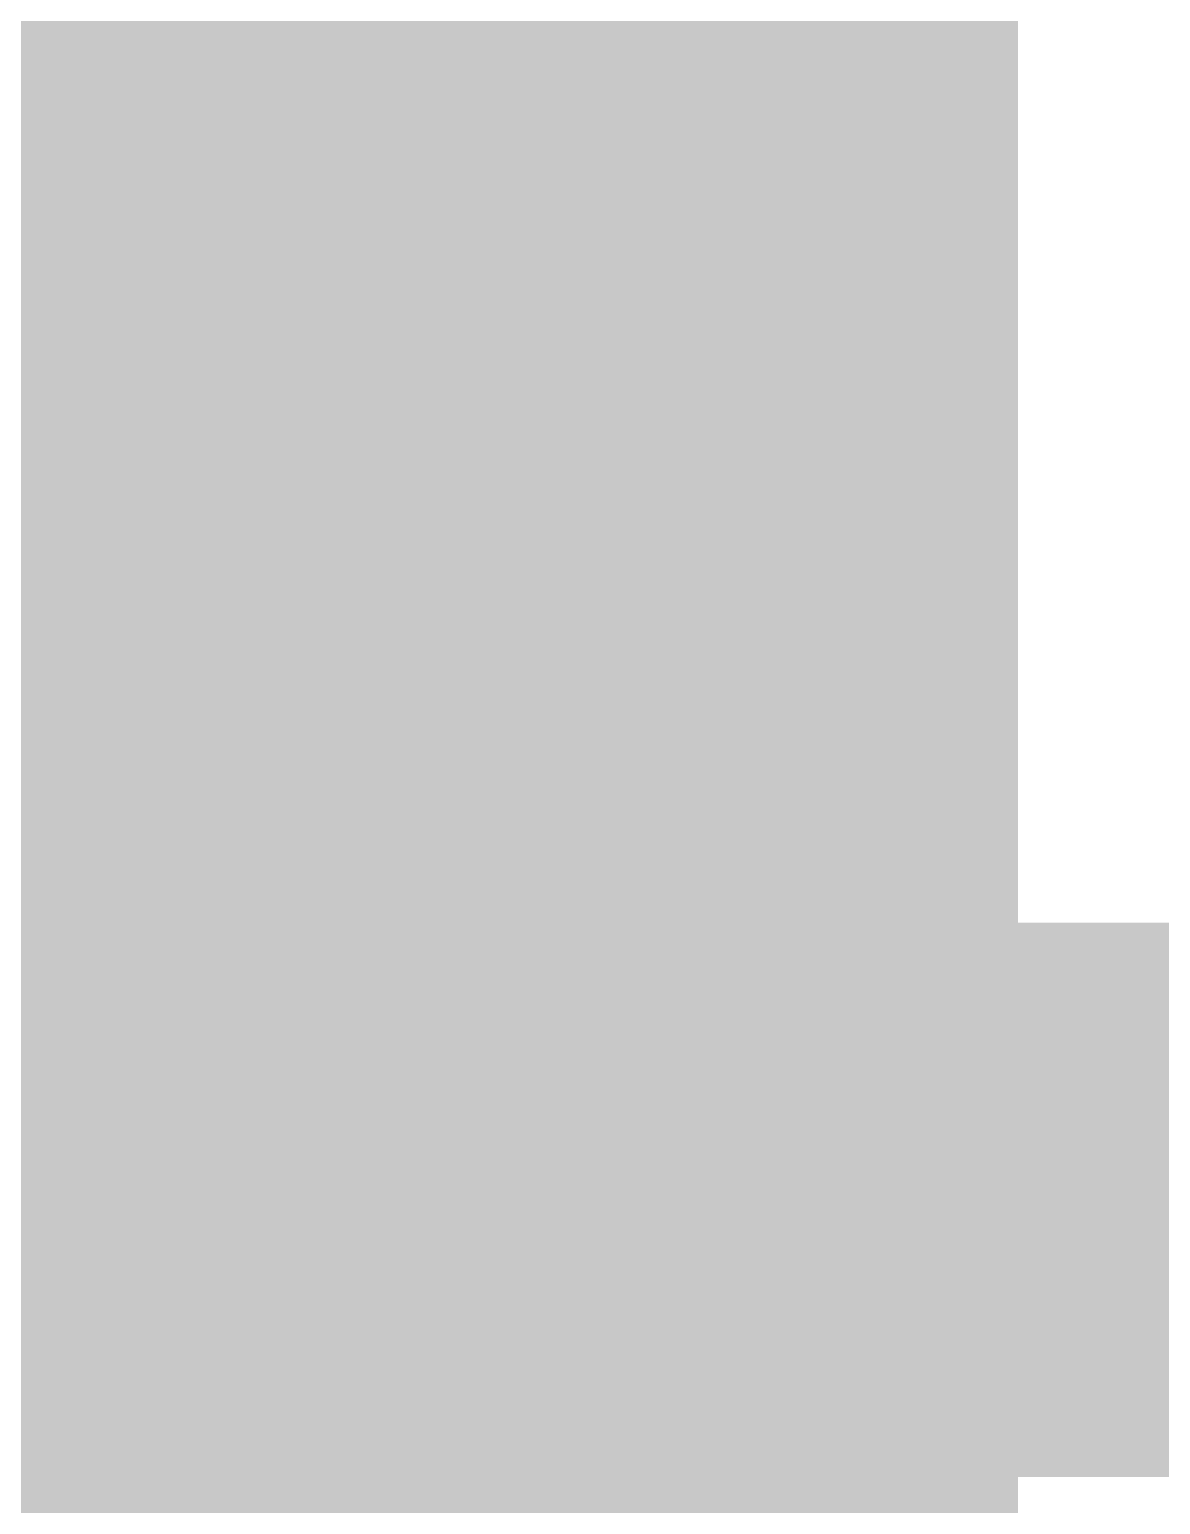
# Model space of a CAD drawing. Header units: inches. Extents: x 22 to 371, y 55 to 284.
# Drawn here: x 94.9 to 95.315, y 100.371 to 100.912 of the extents above; entities that cross this region are included whole.
import ezdxf

# ---------------------------------------------------------------- set-up
doc = ezdxf.new("R2010")
doc.units = ezdxf.units.IN
for name, color, linetype in [('Top Layer', 1, 'Continuous'), ('Top Overlay', 2, 'Continuous'), ('Top Paste', 8, 'Continuous'), ('Top Solder', 216, 'Continuous')]:
    doc.layers.add(name, color=color, linetype=linetype)

# ---------------------------------------------------------------- blocks, each defined once
blk = doc.blocks.new('R___0603_212')
at = {"layer": 'Top Layer'}
blk.add_hatch(color=1, dxfattribs=at).paths.add_polyline_path([(1.14301, 0.44451), (1.14301, -0.44449), (0.38101, -0.44449), (0.38101, 0.44451)])
at = {"layer": 'Top Paste'}
blk.add_hatch(color=8, dxfattribs=at).paths.add_polyline_path([(1.14301, 0.44451), (1.14301, -0.44449), (0.38101, -0.44449), (0.38101, 0.44451)])
at = {"layer": 'Top Solder'}
blk.add_hatch(color=216, dxfattribs=at).paths.add_polyline_path([(1.24461, 0.54611), (1.24461, -0.54609), (0.27941, -0.54609), (0.27941, 0.54611)])
at = {"layer": 'Top Overlay'}
blk.add_lwpolyline([(1.21921, 0.53341, 0.127, 0.127, 0), (-1.21919, 0.53341, 0.127, 0.127, 0)], format="xyseb", dxfattribs=at)

msp = doc.modelspace()

# ---------------------------------------------------------------- linework, layer by layer
at = {"layer": 'Top Layer'}
msp.add_lwpolyline([(94.6021, 100.48276, 0.2032, 0.2032, 0), (96.1769, 100.48276, 0.2032, 0.2032, 0)], format="xyseb", dxfattribs=at)

# ---------------------------------------------------------------- block references
at = {"rotation": 270}
msp.add_blockref('R___0603_212', (94.66559, 101.24477), dxfattribs=at)

doc.saveas('drawing.dxf')
